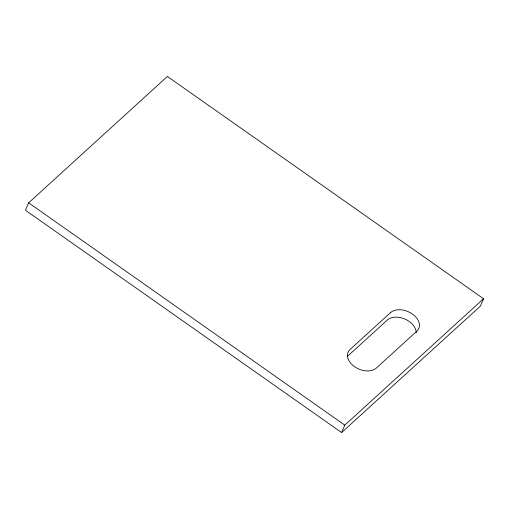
<?xml version="1.0" encoding="UTF-8"?>
<svg xmlns="http://www.w3.org/2000/svg" width="509" height="509" viewBox="0 0 509 509"><rect width="100%" height="100%" fill="white"/><g stroke="black" fill="none" stroke-linecap="round" stroke-linejoin="round"><path stroke-width="0.76" d="M28.657 202.837L25.45 210.249L341.603 432.555L480.343 306.163L483.55 298.751L167.397 76.445L28.657 202.837L344.809 425.142L483.55 298.751M341.603 432.555L344.809 425.142M347.418 356.383L387.292 320.053A16.492 11.179 23.4 0 1 404.941 319.067A16.492 11.179 23.4 0 1 416.241 332.631M390.505 312.641L350.039 349.505A16.492 11.179 23.4 0 0 354.538 366.665A16.492 11.179 23.4 0 0 376.386 368.026L416.852 331.162A16.492 11.179 23.4 0 0 412.347 314.002A16.492 11.179 23.4 0 0 390.505 312.641"/></g></svg>
